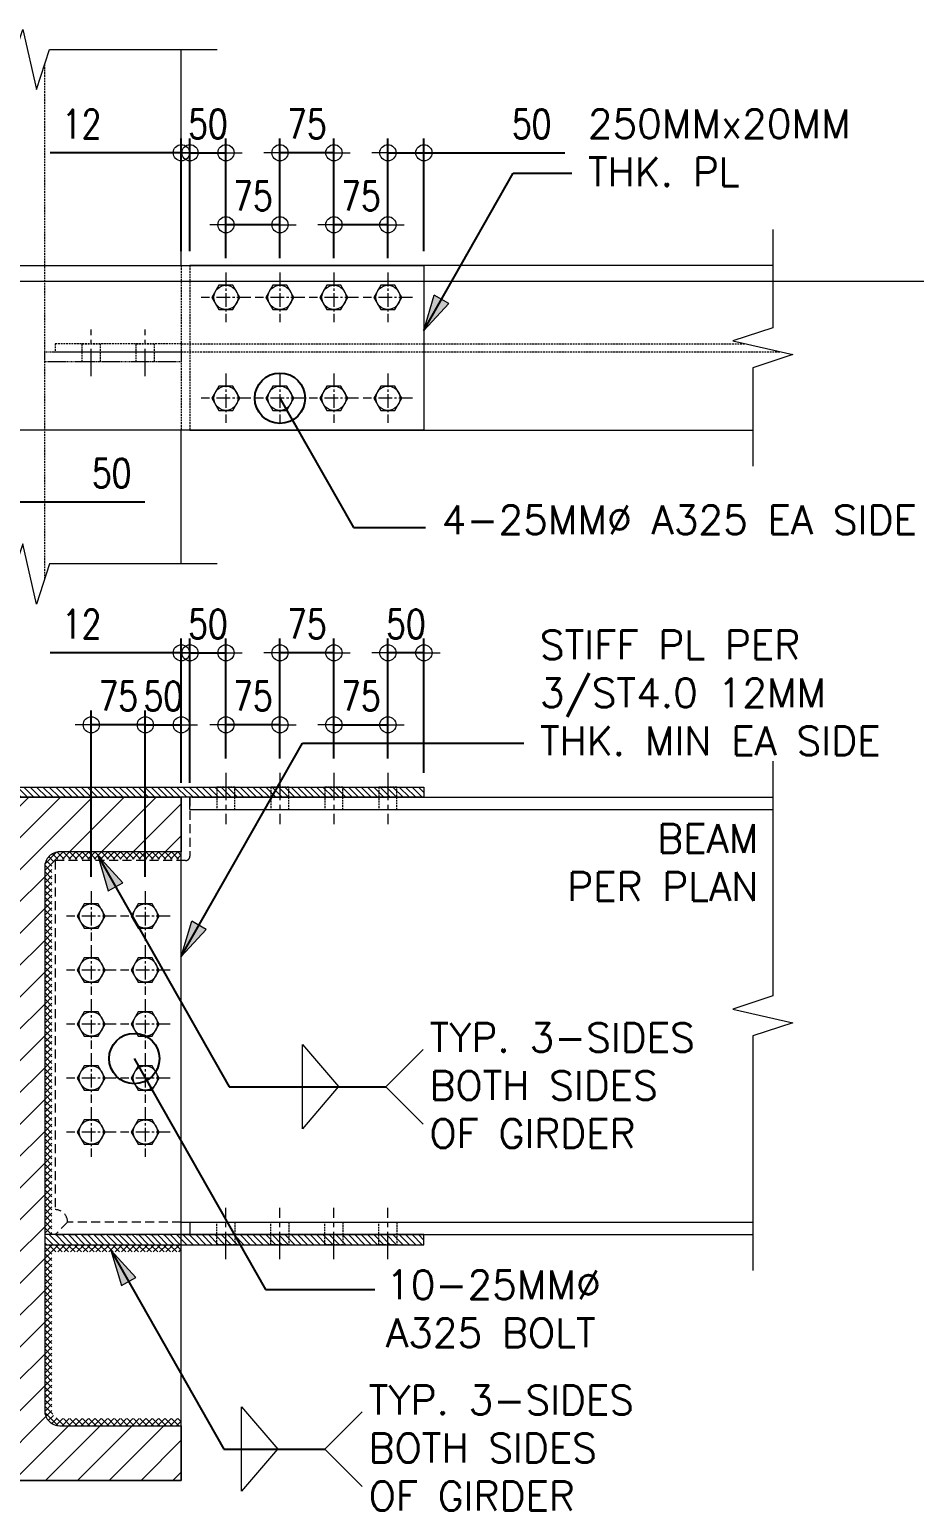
# Model space of a CAD drawing. Header units: millimetres. Extents: x 374056 to 882622, y 26363 to 140094.
# Drawn here: x 421206 to 422435, y 61833 to 63890 of the extents above; entities that cross this region are included whole.
import ezdxf

# ---------------------------------------------------------------- set-up
doc = ezdxf.new("R2010")
doc.units = ezdxf.units.MM
doc.header["$MEASUREMENT"] = 0
doc.linetypes.add('CENTER2', pattern=[28.575, 19.05, -3.175, 3.175, -3.175])
doc.linetypes.add('HIDDEN', pattern=[0.375, 0.25, -0.125])
doc.layers.get('0').update_dxf_attribs({"lineweight": 9})
for name, color, linetype, lineweight in [('A-ANNO_DIM', 1, 'Continuous', 5), ('HATCH @ 1', 8, 'Continuous', 5), ('OUTLINE', 252, 'CENTER2', 9), ('PLANTERS', 63, 'Continuous', 9), ('S-ANNO-DIMS', 252, 'Continuous', 5), ('S-Anno-Text', 52, 'Continuous', 9), ('S-ANNO-WELD', 1, 'Continuous', 9), ('S-BRACE', 2, 'Continuous', 9), ('S-COLS', 2, 'Continuous', 9), ('S-DETL-FAST', 40, 'Continuous', 9)]:
    doc.layers.add(name, color=color, linetype=linetype, lineweight=lineweight)
doc.styles.add('1', font='romans.shx', dxfattribs={"width": 0.8, "height": 100})
doc.styles.add('ROMANS', font='ROMANS.shx', dxfattribs={"width": 0.8, "height": 40})
doc.styles.add('ROMANS12', font='ROMANS.shx', dxfattribs={"height": 1.125})
doc.styles.add('ROMANSX', font='ROMANS.shx', dxfattribs={"height": 0.09375})
doc.dimstyles.new('ESCA20', dxfattribs={"dimtxt": 40, "dimasz": 0.15, "dimexe": 20, "dimexo": 20, "dimgap": 20, "dimtad": 1, "dimdec": 0, "dimrnd": 1, "dimdsep": 46, "dimtxsty": 'ROMANS', "dimblk1": 'ESCADIM_ARW', "dimblk2": 'ESCADIM_ARW', "dimsah": 1, "dimcen": 20, "dimclrd": 256, "dimclre": 256, "dimclrt": 3, "dimadec": 0, "dimazin": 0, "dimtfac": 1, "dimtdec": 0, "dimtofl": 0, "dimtmove": 0, "dimatfit": 3, "dimldrblk": 'ESCADIM_ARW', "dimfxl": 0, "dimtolj": 1, "dimtzin": 0, "dimarcsym": 0})
doc.dimstyles.new('ESCA_ARW$7', dxfattribs={"dimtxt": 200, "dimasz": 1, "dimexe": 100, "dimexo": 100, "dimgap": 100, "dimtad": 1, "dimdec": 0, "dimrnd": 1, "dimdsep": 46, "dimtxsty": '1', "dimblk1": 'dim_arw', "dimblk2": 'dim_arw', "dimsah": 1, "dimcen": 50, "dimclrd": 1, "dimclre": 256, "dimclrt": 52, "dimadec": 0, "dimazin": 0, "dimtfac": 1, "dimtofl": 0, "dimtmove": 0, "dimatfit": 3, "dimldrblk": 'dim_arw', "dimfxl": 0, "dimtolj": 1, "dimtzin": 0, "dimarcsym": 0})

# ---------------------------------------------------------------- blocks, each defined once
blk = doc.blocks.new('HBOLTP')
at = {"color": 0, "linetype": 'ByBlock'}
blk.add_lwpolyline([(-0.25, 0.433), (-0.5, 0), (-0.25, -0.433), (0.25, -0.433), (0.5, 0), (0.25, 0.433)], close=True, dxfattribs=at)
blk.add_circle((0, 0), 0.433, dxfattribs=at)
blk = doc.blocks.new('ESCADIM_ARW')
at = {"color": 7}
blk.add_line((-150, 0), (150, 0), dxfattribs=at)
blk.add_circle((0, 0), 75, dxfattribs=at)
blk = doc.blocks.new('*D104')
at = {"layer": 'A-ANNO_DIM', "lineweight": -2, "ltscale": 0.05, "transparency": 16777216}
for p, q in [((421417.1, 62843.6), (421417.1, 63044.2)), ((421429.1, 62843.6), (421429.1, 63044.2)), ((421416.9, 63024.2), (421235, 63024.2)), ((421429.2, 63024.2), (421429.4, 63024.2))]:
    blk.add_line(p, q, dxfattribs=at)
at = {"layer": 'Defpoints', "color": 0, "ltscale": 0.05, "transparency": 16777216}
for p in [(421417.1, 63024.2), (421417.1, 62823.6), (421429.1, 62823.6)]:
    blk.add_point(p, dxfattribs=at)
at = {"layer": 'A-ANNO_DIM', "lineweight": -2, "ltscale": 0.05, "transparency": 16777216, "xscale": 0.15, "yscale": 0.15, "zscale": 0.15}
blk.add_blockref('ESCADIM_ARW', (421417.1, 63024.2), dxfattribs=at)
at = {"layer": 'A-ANNO_DIM', "lineweight": -2, "ltscale": 0.05, "transparency": 16777216, "xscale": 0.15, "yscale": 0.15, "zscale": 0.15, "rotation": 180}
blk.add_blockref('ESCADIM_ARW', (421429.1, 63024.2), dxfattribs=at)
at = {"layer": 'A-ANNO_DIM', "color": 3, "ltscale": 0.05, "transparency": 16777216, "insert": (421278.6, 63064.2), "char_height": 40, "attachment_point": 5, "style": 'ROMANS'}
blk.add_mtext('\\A1;12', dxfattribs=at)
blk = doc.blocks.new('*D105')
at = {"layer": 'A-ANNO_DIM', "lineweight": -2, "ltscale": 0.05, "transparency": 16777216}
for p, q in [((421429.1, 62843.6), (421429.1, 63044.2)), ((421479.1, 62877.6), (421479.1, 63044.2)), ((421429.2, 63024.2), (421478.9, 63024.2))]:
    blk.add_line(p, q, dxfattribs=at)
at = {"layer": 'Defpoints', "color": 0, "ltscale": 0.05, "transparency": 16777216}
for p in [(421479.1, 63024.2), (421479.1, 62857.6), (421429.1, 62823.6)]:
    blk.add_point(p, dxfattribs=at)
at = {"layer": 'A-ANNO_DIM', "lineweight": -2, "ltscale": 0.05, "transparency": 16777216, "xscale": 0.15, "yscale": 0.15, "zscale": 0.15, "rotation": 180}
blk.add_blockref('ESCADIM_ARW', (421429.1, 63024.2), dxfattribs=at)
at = {"layer": 'A-ANNO_DIM', "lineweight": -2, "ltscale": 0.05, "transparency": 16777216, "xscale": 0.15, "yscale": 0.15, "zscale": 0.15}
blk.add_blockref('ESCADIM_ARW', (421479.1, 63024.2), dxfattribs=at)
at = {"layer": 'A-ANNO_DIM', "color": 3, "ltscale": 0.05, "transparency": 16777216, "insert": (421454.1, 63064.2), "char_height": 40, "attachment_point": 5, "style": 'ROMANS'}
blk.add_mtext('\\A1;50', dxfattribs=at)
blk = doc.blocks.new('*D106')
at = {"layer": 'A-ANNO_DIM', "lineweight": -2, "ltscale": 0.05, "transparency": 16777216}
for p, q in [((421479.1, 62877.6), (421479.1, 62944.2)), ((421554.1, 62877.6), (421554.1, 62944.2)), ((421553.9, 62924.2), (421479.2, 62924.2))]:
    blk.add_line(p, q, dxfattribs=at)
at = {"layer": 'Defpoints', "color": 0, "ltscale": 0.05, "transparency": 16777216}
for p in [(421479.1, 62924.2), (421479.1, 62857.6), (421554.1, 62857.6)]:
    blk.add_point(p, dxfattribs=at)
at = {"layer": 'A-ANNO_DIM', "lineweight": -2, "ltscale": 0.05, "transparency": 16777216, "xscale": 0.15, "yscale": 0.15, "zscale": 0.15, "rotation": 180}
blk.add_blockref('ESCADIM_ARW', (421479.1, 62924.2), dxfattribs=at)
at = {"layer": 'A-ANNO_DIM', "lineweight": -2, "ltscale": 0.05, "transparency": 16777216, "xscale": 0.15, "yscale": 0.15, "zscale": 0.15}
blk.add_blockref('ESCADIM_ARW', (421554.1, 62924.2), dxfattribs=at)
at = {"layer": 'A-ANNO_DIM', "color": 3, "ltscale": 0.05, "transparency": 16777216, "insert": (421516.6, 62964.2), "char_height": 40, "attachment_point": 5, "style": 'ROMANS'}
blk.add_mtext('\\A1;75', dxfattribs=at)
blk = doc.blocks.new('*D107')
at = {"layer": 'A-ANNO_DIM', "lineweight": -2, "ltscale": 0.05, "transparency": 16777216}
for p, q in [((421704.1, 62877.6), (421704.1, 63044.2)), ((421754.1, 62857.6), (421754.1, 63044.2)), ((421753.9, 63024.2), (421704.2, 63024.2))]:
    blk.add_line(p, q, dxfattribs=at)
at = {"layer": 'Defpoints', "color": 0, "ltscale": 0.05, "transparency": 16777216}
for p in [(421704.1, 63024.2), (421704.1, 62857.6), (421754.1, 62837.6)]:
    blk.add_point(p, dxfattribs=at)
at = {"layer": 'A-ANNO_DIM', "lineweight": -2, "ltscale": 0.05, "transparency": 16777216, "xscale": 0.15, "yscale": 0.15, "zscale": 0.15, "rotation": 180}
blk.add_blockref('ESCADIM_ARW', (421704.1, 63024.2), dxfattribs=at)
at = {"layer": 'A-ANNO_DIM', "lineweight": -2, "ltscale": 0.05, "transparency": 16777216, "xscale": 0.15, "yscale": 0.15, "zscale": 0.15}
blk.add_blockref('ESCADIM_ARW', (421754.1, 63024.2), dxfattribs=at)
at = {"layer": 'A-ANNO_DIM', "color": 3, "ltscale": 0.05, "transparency": 16777216, "insert": (421729.1, 63064.2), "char_height": 40, "attachment_point": 5, "style": 'ROMANS'}
blk.add_mtext('\\A1;50', dxfattribs=at)
blk = doc.blocks.new('*D111')
at = {"layer": 'A-ANNO_DIM', "lineweight": -2, "ltscale": 0.05, "transparency": 16777216}
for p, q in [((421292.1, 62713), (421292.1, 62944.2)), ((421367.1, 62713), (421367.1, 62944.2)), ((421366.9, 62924.2), (421292.2, 62924.2))]:
    blk.add_line(p, q, dxfattribs=at)
at = {"layer": 'Defpoints', "color": 0, "ltscale": 0.05, "transparency": 16777216}
for p in [(421292.1, 62924.2), (421292.1, 62693), (421367.1, 62693)]:
    blk.add_point(p, dxfattribs=at)
at = {"layer": 'A-ANNO_DIM', "lineweight": -2, "ltscale": 0.05, "transparency": 16777216, "xscale": 0.15, "yscale": 0.15, "zscale": 0.15, "rotation": 180}
blk.add_blockref('ESCADIM_ARW', (421292.1, 62924.2), dxfattribs=at)
at = {"layer": 'A-ANNO_DIM', "lineweight": -2, "ltscale": 0.05, "transparency": 16777216, "xscale": 0.15, "yscale": 0.15, "zscale": 0.15}
blk.add_blockref('ESCADIM_ARW', (421367.1, 62924.2), dxfattribs=at)
at = {"layer": 'A-ANNO_DIM', "color": 3, "ltscale": 0.05, "transparency": 16777216, "insert": (421329.6, 62964.2), "char_height": 40, "attachment_point": 5, "style": 'ROMANS'}
blk.add_mtext('\\A1;75', dxfattribs=at)
blk = doc.blocks.new('*D114')
at = {"layer": 'A-ANNO_DIM', "lineweight": -2, "ltscale": 0.05, "transparency": 16777216}
for p, q in [((421367.1, 62713), (421367.1, 62944.2)), ((421417.1, 62843.6), (421417.1, 62944.2)), ((421367.2, 62924.2), (421416.9, 62924.2))]:
    blk.add_line(p, q, dxfattribs=at)
at = {"layer": 'Defpoints', "color": 0, "ltscale": 0.05, "transparency": 16777216}
for p in [(421417.1, 62924.2), (421417.1, 62823.6), (421367.1, 62693)]:
    blk.add_point(p, dxfattribs=at)
at = {"layer": 'A-ANNO_DIM', "lineweight": -2, "ltscale": 0.05, "transparency": 16777216, "xscale": 0.15, "yscale": 0.15, "zscale": 0.15, "rotation": 180}
blk.add_blockref('ESCADIM_ARW', (421367.1, 62924.2), dxfattribs=at)
at = {"layer": 'A-ANNO_DIM', "lineweight": -2, "ltscale": 0.05, "transparency": 16777216, "xscale": 0.15, "yscale": 0.15, "zscale": 0.15}
blk.add_blockref('ESCADIM_ARW', (421417.1, 62924.2), dxfattribs=at)
at = {"layer": 'A-ANNO_DIM', "color": 3, "ltscale": 0.05, "transparency": 16777216, "insert": (421392.1, 62964.2), "char_height": 40, "attachment_point": 5, "style": 'ROMANS'}
blk.add_mtext('\\A1;50', dxfattribs=at)
blk = doc.blocks.new('*D116')
at = {"layer": 'A-ANNO_DIM', "lineweight": -2, "ltscale": 0.05, "transparency": 16777216}
for p, q in [((421417.1, 63582.1), (421417.1, 63738.8)), ((421429.1, 63582.1), (421429.1, 63738.8)), ((421416.9, 63718.8), (421235, 63718.8)), ((421429.2, 63718.8), (421429.4, 63718.8))]:
    blk.add_line(p, q, dxfattribs=at)
at = {"layer": 'Defpoints', "color": 0, "ltscale": 0.05, "transparency": 16777216}
for p in [(421417.1, 63718.8), (421417.1, 63562.1), (421429.1, 63562.1)]:
    blk.add_point(p, dxfattribs=at)
at = {"layer": 'A-ANNO_DIM', "lineweight": -2, "ltscale": 0.05, "transparency": 16777216, "xscale": 0.15, "yscale": 0.15, "zscale": 0.15}
blk.add_blockref('ESCADIM_ARW', (421417.1, 63718.8), dxfattribs=at)
at = {"layer": 'A-ANNO_DIM', "lineweight": -2, "ltscale": 0.05, "transparency": 16777216, "xscale": 0.15, "yscale": 0.15, "zscale": 0.15, "rotation": 180}
blk.add_blockref('ESCADIM_ARW', (421429.1, 63718.8), dxfattribs=at)
at = {"layer": 'A-ANNO_DIM', "color": 3, "ltscale": 0.05, "transparency": 16777216, "insert": (421278.6, 63758.8), "char_height": 40, "attachment_point": 5, "style": 'ROMANS'}
blk.add_mtext('\\A1;12', dxfattribs=at)
blk = doc.blocks.new('*D117')
at = {"layer": 'A-ANNO_DIM', "lineweight": -2, "ltscale": 0.05, "transparency": 16777216}
for p, q in [((421429.1, 63582.1), (421429.1, 63738.8)), ((421479.1, 63572.3), (421479.1, 63738.8)), ((421429.2, 63718.8), (421478.9, 63718.8))]:
    blk.add_line(p, q, dxfattribs=at)
at = {"layer": 'Defpoints', "color": 0, "ltscale": 0.05, "transparency": 16777216}
for p in [(421479.1, 63718.8), (421429.1, 63562.1), (421479.1, 63552.3)]:
    blk.add_point(p, dxfattribs=at)
at = {"layer": 'A-ANNO_DIM', "lineweight": -2, "ltscale": 0.05, "transparency": 16777216, "xscale": 0.15, "yscale": 0.15, "zscale": 0.15, "rotation": 180}
blk.add_blockref('ESCADIM_ARW', (421429.1, 63718.8), dxfattribs=at)
at = {"layer": 'A-ANNO_DIM', "lineweight": -2, "ltscale": 0.05, "transparency": 16777216, "xscale": 0.15, "yscale": 0.15, "zscale": 0.15}
blk.add_blockref('ESCADIM_ARW', (421479.1, 63718.8), dxfattribs=at)
at = {"layer": 'A-ANNO_DIM', "color": 3, "ltscale": 0.05, "transparency": 16777216, "insert": (421454.1, 63758.8), "char_height": 40, "attachment_point": 5, "style": 'ROMANS'}
blk.add_mtext('\\A1;50', dxfattribs=at)
blk = doc.blocks.new('*D118')
at = {"layer": 'A-ANNO_DIM', "lineweight": -2, "ltscale": 0.05, "transparency": 16777216}
for p, q in [((421479.1, 63572.3), (421479.1, 63638.8)), ((421554.1, 63572.3), (421554.1, 63638.8)), ((421553.9, 63618.8), (421479.2, 63618.8))]:
    blk.add_line(p, q, dxfattribs=at)
at = {"layer": 'Defpoints', "color": 0, "ltscale": 0.05, "transparency": 16777216}
for p in [(421479.1, 63618.8), (421479.1, 63552.3), (421554.1, 63552.3)]:
    blk.add_point(p, dxfattribs=at)
at = {"layer": 'A-ANNO_DIM', "lineweight": -2, "ltscale": 0.05, "transparency": 16777216, "xscale": 0.15, "yscale": 0.15, "zscale": 0.15, "rotation": 180}
blk.add_blockref('ESCADIM_ARW', (421479.1, 63618.8), dxfattribs=at)
at = {"layer": 'A-ANNO_DIM', "lineweight": -2, "ltscale": 0.05, "transparency": 16777216, "xscale": 0.15, "yscale": 0.15, "zscale": 0.15}
blk.add_blockref('ESCADIM_ARW', (421554.1, 63618.8), dxfattribs=at)
at = {"layer": 'A-ANNO_DIM', "color": 3, "ltscale": 0.05, "transparency": 16777216, "insert": (421516.6, 63658.8), "char_height": 40, "attachment_point": 5, "style": 'ROMANS'}
blk.add_mtext('\\A1;75', dxfattribs=at)
blk = doc.blocks.new('*D119')
at = {"layer": 'A-ANNO_DIM', "lineweight": -2, "ltscale": 0.05, "transparency": 16777216}
for p, q in [((421704.1, 63572.3), (421704.1, 63738.8)), ((421754.1, 63582.1), (421754.1, 63738.8)), ((421704.2, 63718.8), (421753.9, 63718.8)), ((421754.1, 63718.8), (421949.7, 63718.8))]:
    blk.add_line(p, q, dxfattribs=at)
at = {"layer": 'Defpoints', "color": 0, "ltscale": 0.05, "transparency": 16777216}
for p in [(421704.1, 63718.8), (421754.1, 63562.1), (421704.1, 63552.3)]:
    blk.add_point(p, dxfattribs=at)
at = {"layer": 'A-ANNO_DIM', "lineweight": -2, "ltscale": 0.05, "transparency": 16777216, "xscale": 0.15, "yscale": 0.15, "zscale": 0.15, "rotation": 180}
blk.add_blockref('ESCADIM_ARW', (421704.1, 63718.8), dxfattribs=at)
at = {"layer": 'A-ANNO_DIM', "lineweight": -2, "ltscale": 0.05, "transparency": 16777216, "xscale": 0.15, "yscale": 0.15, "zscale": 0.15}
blk.add_blockref('ESCADIM_ARW', (421754.1, 63718.8), dxfattribs=at)
at = {"layer": 'A-ANNO_DIM', "color": 3, "ltscale": 0.05, "transparency": 16777216, "insert": (421903.8, 63758.8), "char_height": 40, "attachment_point": 5, "style": 'ROMANS'}
blk.add_mtext('\\A1;50', dxfattribs=at)
blk = doc.blocks.new('*D127')
at = {"layer": 'A-ANNO_DIM', "lineweight": -2, "ltscale": 0.05, "transparency": 16777216}
for p, q in [((421170.7, 63422.3), (421170.7, 63213.8)), ((421120.7, 63388.3), (421120.7, 63213.8)), ((421120.8, 63233.8), (421170.5, 63233.8)), ((421170.7, 63233.8), (421366.3, 63233.8))]:
    blk.add_line(p, q, dxfattribs=at)
at = {"layer": 'Defpoints', "color": 0, "ltscale": 0.05, "transparency": 16777216}
for p in [(421170.7, 63442.3, 0), (421120.7, 63408.3, 0), (421170.7, 63233.8)]:
    blk.add_point(p, dxfattribs=at)
at = {"layer": 'A-ANNO_DIM', "lineweight": -2, "ltscale": 0.05, "transparency": 16777216, "xscale": 0.15, "yscale": 0.15, "zscale": 0.15, "rotation": 180}
blk.add_blockref('ESCADIM_ARW', (421120.7, 63233.8), dxfattribs=at)
at = {"layer": 'A-ANNO_DIM', "lineweight": -2, "ltscale": 0.05, "transparency": 16777216, "xscale": 0.15, "yscale": 0.15, "zscale": 0.15}
blk.add_blockref('ESCADIM_ARW', (421170.7, 63233.8), dxfattribs=at)
at = {"layer": 'A-ANNO_DIM', "color": 3, "ltscale": 0.05, "transparency": 16777216, "insert": (421320.4, 63273.8), "char_height": 40, "attachment_point": 5, "style": 'ROMANS'}
blk.add_mtext('\\A1;50', dxfattribs=at)
blk = doc.blocks.new('dim_arw')
h = blk.add_hatch(color=256)
h.paths.add_polyline_path([(-125.603, 29.454), (0, 0), (-125.603, -29.454, -0.115681), (-132.51, 0, -0.115681)])
h.paths.add_polyline_path([(-249.023, 58.396), (-125.603, 29.454, 0.115681), (-132.51, 0, 0.115681), (-125.603, -29.454), (-249.023, -58.396)])
for p, q in [((0, 0), (-249.023, 58.396)), ((-249.023, 58.396), (-249.023, -58.396)), ((0, 0), (-249.023, -58.396))]:
    blk.add_line(p, q)
blk = doc.blocks.new('*D128')
at = {"layer": 'A-ANNO_DIM', "lineweight": -2, "ltscale": 0.05, "transparency": 16777216}
for p, q in [((421554.1, 62877.6), (421554.1, 63044.2)), ((421629.1, 62877.6), (421629.1, 63044.2)), ((421628.9, 63024.2), (421554.2, 63024.2))]:
    blk.add_line(p, q, dxfattribs=at)
at = {"layer": 'Defpoints', "color": 0, "ltscale": 0.05, "transparency": 16777216}
for p in [(421554.1, 63024.2), (421554.1, 62857.6), (421629.1, 62857.6)]:
    blk.add_point(p, dxfattribs=at)
at = {"layer": 'A-ANNO_DIM', "lineweight": -2, "ltscale": 0.05, "transparency": 16777216, "xscale": 0.15, "yscale": 0.15, "zscale": 0.15, "rotation": 180}
blk.add_blockref('ESCADIM_ARW', (421554.1, 63024.2), dxfattribs=at)
at = {"layer": 'A-ANNO_DIM', "lineweight": -2, "ltscale": 0.05, "transparency": 16777216, "xscale": 0.15, "yscale": 0.15, "zscale": 0.15}
blk.add_blockref('ESCADIM_ARW', (421629.1, 63024.2), dxfattribs=at)
at = {"layer": 'A-ANNO_DIM', "color": 3, "ltscale": 0.05, "transparency": 16777216, "insert": (421591.6, 63064.2), "char_height": 40, "attachment_point": 5, "style": 'ROMANS'}
blk.add_mtext('\\A1;75', dxfattribs=at)
blk = doc.blocks.new('*D129')
at = {"layer": 'A-ANNO_DIM', "lineweight": -2, "ltscale": 0.05, "transparency": 16777216}
for p, q in [((421629.1, 62877.6), (421629.1, 62944.2)), ((421704.1, 62877.6), (421704.1, 62944.2)), ((421629.2, 62924.2), (421703.9, 62924.2))]:
    blk.add_line(p, q, dxfattribs=at)
at = {"layer": 'Defpoints', "color": 0, "ltscale": 0.05, "transparency": 16777216}
for p in [(421704.1, 62924.2), (421629.1, 62857.6), (421704.1, 62857.6)]:
    blk.add_point(p, dxfattribs=at)
at = {"layer": 'A-ANNO_DIM', "lineweight": -2, "ltscale": 0.05, "transparency": 16777216, "xscale": 0.15, "yscale": 0.15, "zscale": 0.15, "rotation": 180}
blk.add_blockref('ESCADIM_ARW', (421629.1, 62924.2), dxfattribs=at)
at = {"layer": 'A-ANNO_DIM', "lineweight": -2, "ltscale": 0.05, "transparency": 16777216, "xscale": 0.15, "yscale": 0.15, "zscale": 0.15}
blk.add_blockref('ESCADIM_ARW', (421704.1, 62924.2), dxfattribs=at)
at = {"layer": 'A-ANNO_DIM', "color": 3, "ltscale": 0.05, "transparency": 16777216, "insert": (421666.6, 62964.2), "char_height": 40, "attachment_point": 5, "style": 'ROMANS'}
blk.add_mtext('\\A1;75', dxfattribs=at)
blk = doc.blocks.new('*D133')
at = {"layer": 'A-ANNO_DIM', "lineweight": -2, "ltscale": 0.05, "transparency": 16777216}
for p, q in [((421554.1, 63572.3), (421554.1, 63738.8)), ((421629.1, 63572.3), (421629.1, 63738.8)), ((421628.9, 63718.8), (421554.2, 63718.8))]:
    blk.add_line(p, q, dxfattribs=at)
at = {"layer": 'Defpoints', "color": 0, "ltscale": 0.05, "transparency": 16777216}
for p in [(421554.1, 63718.8), (421554.1, 63552.3), (421629.1, 63552.3)]:
    blk.add_point(p, dxfattribs=at)
at = {"layer": 'A-ANNO_DIM', "lineweight": -2, "ltscale": 0.05, "transparency": 16777216, "xscale": 0.15, "yscale": 0.15, "zscale": 0.15, "rotation": 180}
blk.add_blockref('ESCADIM_ARW', (421554.1, 63718.8), dxfattribs=at)
at = {"layer": 'A-ANNO_DIM', "lineweight": -2, "ltscale": 0.05, "transparency": 16777216, "xscale": 0.15, "yscale": 0.15, "zscale": 0.15}
blk.add_blockref('ESCADIM_ARW', (421629.1, 63718.8), dxfattribs=at)
at = {"layer": 'A-ANNO_DIM', "color": 3, "ltscale": 0.05, "transparency": 16777216, "insert": (421591.6, 63758.8), "char_height": 40, "attachment_point": 5, "style": 'ROMANS'}
blk.add_mtext('\\A1;75', dxfattribs=at)
blk = doc.blocks.new('*D134')
at = {"layer": 'A-ANNO_DIM', "lineweight": -2, "ltscale": 0.05, "transparency": 16777216}
for p, q in [((421629.1, 63572.3), (421629.1, 63638.8)), ((421704.1, 63572.3), (421704.1, 63638.8)), ((421703.9, 63618.8), (421629.2, 63618.8))]:
    blk.add_line(p, q, dxfattribs=at)
at = {"layer": 'Defpoints', "color": 0, "ltscale": 0.05, "transparency": 16777216}
for p in [(421629.1, 63618.8), (421629.1, 63552.3), (421704.1, 63552.3)]:
    blk.add_point(p, dxfattribs=at)
at = {"layer": 'A-ANNO_DIM', "lineweight": -2, "ltscale": 0.05, "transparency": 16777216, "xscale": 0.15, "yscale": 0.15, "zscale": 0.15, "rotation": 180}
blk.add_blockref('ESCADIM_ARW', (421629.1, 63618.8), dxfattribs=at)
at = {"layer": 'A-ANNO_DIM', "lineweight": -2, "ltscale": 0.05, "transparency": 16777216, "xscale": 0.15, "yscale": 0.15, "zscale": 0.15}
blk.add_blockref('ESCADIM_ARW', (421704.1, 63618.8), dxfattribs=at)
at = {"layer": 'A-ANNO_DIM', "color": 3, "ltscale": 0.05, "transparency": 16777216, "insert": (421666.6, 63658.8), "char_height": 40, "attachment_point": 5, "style": 'ROMANS'}
blk.add_mtext('\\A1;75', dxfattribs=at)

msp = doc.modelspace()

# ---------------------------------------------------------------- hatches: boundary and pattern name
at = {"layer": 'HATCH @ 1'}
h = msp.add_hatch(dxfattribs=at)
h.set_pattern_fill('ANSI31', color=254, scale=50, angle=90, style=0)
h.set_pattern_definition([(135, (278130.212, -69644.839), (-4.41941738, -4.41941738), [])])
h.paths.add_polyline_path([(420658.68289, 62837.64885), (421754.06889, 62837.64885), (421754.06889, 62823.64885), (420658.68289, 62823.64885)])
h = msp.add_hatch(dxfattribs=at)
h.set_pattern_fill('ANSI31', color=256, scale=250, style=0)
h.set_pattern_definition([(45, (278130.212, -69644.84), (-22.097087, 22.097087), [])])
edge = h.paths.add_edge_path()
edge.add_line((421206.37589, 61874.70485), (420995.68289, 61874.70485))
edge.add_line((420995.68289, 61874.70485), (420995.68289, 61950.65085))
edge.add_line((420995.68289, 61950.65085), (421164.52939, 61950.65085))
edge.add_arc((421164.52939, 61971.54235), 20.8915, 270, 360)
edge.add_line((421185.42089, 61971.54235), (421185.42089, 62726.81135))
edge.add_arc((421164.52939, 62726.81135), 20.8915, 360, 450)
edge.add_line((421164.52939, 62747.70285), (420995.68289, 62747.70285))
edge.add_line((420995.68289, 62747.70285), (420995.68289, 62823.64885))
edge.add_line((420995.68289, 62823.64885), (421417.06889, 62823.64885))
edge.add_line((421417.06889, 62823.64885), (421417.06889, 62747.70285))
edge.add_line((421417.06889, 62747.70285), (421248.22239, 62747.70285))
edge.add_arc((421248.22239, 62726.81135), 20.8915, 90, 180)
edge.add_line((421227.33089, 62726.81135), (421227.33089, 61971.54235))
edge.add_arc((421248.22239, 61971.54235), 20.8915, 180, 270)
edge.add_line((421248.22239, 61950.65085), (421417.06889, 61950.65085))
edge.add_line((421417.06889, 61950.65085), (421417.06889, 61874.70485))
edge.add_line((421417.06889, 61874.70485), (421206.37589, 61874.70485))
h = msp.add_hatch(dxfattribs=at)
h.set_pattern_fill('ANSI37', color=1, scale=50, angle=90, style=0)
h.set_pattern_definition([(135, (278130.212, -69644.839), (-4.41941738, -4.41941738), []), (225, (278130.212, -69644.839), (4.41941738, -4.41941738), [])])
h.paths.add_polyline_path([(421175.42089, 62202.08085), (420995.68289, 62202.08085), (420995.68289, 62192.08085), (421175.42089, 62192.08085)])
h.paths.add_polyline_path([(421185.42089, 62202.08085), (421175.42089, 62202.08085), (421175.42089, 62192.08085), (421185.42089, 62192.08085)])
h.paths.add_polyline_path([(421237.33089, 62202.08085), (421227.33089, 62202.08085), (421227.33089, 62192.08085), (421237.33089, 62192.08085)])
h.paths.add_polyline_path([(421417.06889, 62202.08085), (421237.33089, 62202.08085), (421237.33089, 62192.08085), (421417.06889, 62192.08085)])
h.paths.add_polyline_path([(421417.06889, 61960.65085), (421248.22239, 61960.65085, -0.4142135624), (421237.33089, 61971.54235), (421237.33089, 62192.08085), (421227.33089, 62192.08085), (421227.33089, 61971.54235, 0.4142135624), (421248.22239, 61950.65085), (421417.06889, 61950.65085)])
h.paths.add_polyline_path([(421185.42089, 61971.54235), (421185.42089, 62192.08085), (421175.42089, 62192.08085), (421175.42089, 61971.54235, -0.4142135624), (421164.52939, 61960.65085), (420995.68289, 61960.65085), (420995.68289, 61950.65085), (421164.52939, 61950.65085, 0.4142135624)])
h.paths.add_polyline_path([(421248.22239, 62737.70285), (421417.06889, 62737.70285), (421417.06889, 62747.70285), (421248.22239, 62747.70285, 0.4142135624), (421227.33089, 62726.81135), (421227.33089, 62216.08085), (421237.33089, 62216.08085), (421237.33089, 62726.81135, -0.4142135624)])
h.paths.add_polyline_path([(421164.52939, 62747.70285), (420995.68289, 62747.70285), (420995.68289, 62737.70285), (421164.52939, 62737.70285, -0.4142135624), (421175.42089, 62726.81135), (421175.42089, 62216.08085), (421185.42089, 62216.08085), (421185.42089, 62726.81135, 0.4142135624)])
h = msp.add_hatch(dxfattribs=at)
h.set_pattern_fill('ANSI31', color=254, scale=50, angle=90, style=0)
h.set_pattern_definition([(135, (278130.212, -70266.407), (-4.41941738, -4.41941738), [])])
h.paths.add_polyline_path([(421185.42089, 62202.08085), (421185.42089, 62216.08085), (420658.68289, 62216.08085), (420658.68289, 62202.08085)])
h.paths.add_polyline_path([(421227.33089, 62216.08085), (421227.33089, 62202.08085), (421754.06889, 62202.08085), (421754.06889, 62216.08085)])

# ---------------------------------------------------------------- linework, layer by layer
at = {"color": 1, "ltscale": 0.05}
msp.add_xline((717385.08885, 63540.23398, 0), (1, 0), dxfattribs=at)
at = {"color": 1}
for points, elevation in [([(420945.68289, 63834.27945), (421178.58177, 63834.27945), (421196.89382, 63889.86768), (421215.85796, 63806.48533), (421234.17001, 63862.07356), (421467.06889, 63862.07356)], -0.00003), ([(422238.84675, 63612.07356), (422238.84675, 63475.69468), (422183.25851, 63457.38263), (422266.64086, 63438.41849), (422211.05263, 63420.10645), (422211.05263, 63283.72756)], -0.00003), ([(421467.06889, 63147.62462), (421234.17001, 63147.62462), (421215.85796, 63092.03639), (421196.89382, 63175.41874), (421178.58177, 63119.8305), (420945.68289, 63119.8305)], -0.00003), ([(422238.84675, 62873.64885), (422238.84675, 62547.65897), (422183.25851, 62529.34692), (422266.64086, 62510.38278), (422211.05263, 62492.07074), (422211.05263, 62166.08085)], -0.00006)]:
    msp.add_lwpolyline(points, dxfattribs=dict(at, elevation=elevation))
at = {"color": 5}
for points, elevation in [([(420658.68289, 63562.07356), (421754.06889, 63562.07356), (421754.06889, 63333.72756), (420658.68289, 63333.72756)], -0.00003), ([(420658.68289, 62837.64885), (421754.06889, 62837.64885), (421754.06889, 62823.64885), (420658.68289, 62823.64885)], -0.00006), ([(421227.33089, 62202.08085), (421754.06889, 62202.08085), (421754.06889, 62216.08085), (421227.33089, 62216.08085)], -0.00006)]:
    msp.add_lwpolyline(points, close=True, dxfattribs=dict(at, elevation=elevation))
at = {"color": 5, "linetype": 'HIDDEN', "ltscale": 5, "elevation": -0.00003}
msp.add_lwpolyline([(421227.33089, 63442.31256), (421417.06889, 63442.31256), (421417.06889, 63428.31256), (421227.33089, 63428.31256)], close=True, dxfattribs=at)
at = {"layer": 'OUTLINE', "linetype": 'HIDDEN', "ltscale": 10}
for p, q in [((421227.33089, 63126.86373, -0.00003), (421227.33089, 63841.31267, -0.00003)), ((421417.06889, 63453.48856, -0.00003), (422200.38013, 63453.48856, -0.00003)), ((421417.06889, 63442.31256, -0.00003), (422249.51925, 63442.31256, -0.00003))]:
    msp.add_line(p, q, dxfattribs=at)
at = {"layer": 'OUTLINE', "color": 2, "linetype": 'HIDDEN', "ltscale": 10}
for p, q in [((421417.06889, 63562.07356, -0.00003), (421417.06889, 63333.72756, -0.00003)), ((421429.06889, 63562.07356, -0.00003), (421429.06889, 63333.72756, -0.00003))]:
    msp.add_line(p, q, dxfattribs=at)
at = {"layer": 'OUTLINE', "linetype": 'HIDDEN', "ltscale": 50}
msp.add_line((421417.06889, 62233.35285, -0.00006), (421259.12615, 62233.35285, -0.00006), dxfattribs=at)
at = {"layer": 'OUTLINE', "linetype": 'HIDDEN', "ltscale": 10, "elevation": -0.00003}
msp.add_lwpolyline([(421417.06889, 63453.48856), (421242.06889, 63453.48856), (421242.06889, 63442.31256), (421417.06889, 63442.31256)], dxfattribs=at)
at = {"layer": 'OUTLINE', "linetype": 'HIDDEN', "ltscale": 10}
for points, elevation in [([(421279.56889, 63453.48856), (421304.56889, 63453.48856), (421304.56889, 63428.31256), (421279.56889, 63428.31256)], -0.00003), ([(421354.56889, 63453.48856), (421379.56889, 63453.48856), (421379.56889, 63428.31256), (421354.56889, 63428.31256)], -0.00003), ([(421466.56889, 62806.37685), (421491.56889, 62806.37685), (421491.56889, 62837.64885), (421466.56889, 62837.64885)], -0.00006), ([(421541.56889, 62806.37685), (421566.56889, 62806.37685), (421566.56889, 62837.64885), (421541.56889, 62837.64885)], -0.00006), ([(421616.56889, 62806.37685), (421641.56889, 62806.37685), (421641.56889, 62837.64885), (421616.56889, 62837.64885)], -0.00006), ([(421691.56889, 62806.37685), (421716.56889, 62806.37685), (421716.56889, 62837.64885), (421691.56889, 62837.64885)], -0.00006), ([(421466.56889, 62233.35285), (421491.56889, 62233.35285), (421491.56889, 62202.08085), (421466.56889, 62202.08085)], -0.00006), ([(421541.56889, 62233.35285), (421566.56889, 62233.35285), (421566.56889, 62202.08085), (421541.56889, 62202.08085)], -0.00006), ([(421616.56889, 62233.35285), (421641.56889, 62233.35285), (421641.56889, 62202.08085), (421616.56889, 62202.08085)], -0.00006), ([(421691.56889, 62233.35285), (421716.56889, 62233.35285), (421716.56889, 62202.08085), (421691.56889, 62202.08085)], -0.00006)]:
    msp.add_lwpolyline(points, close=True, dxfattribs=dict(at, elevation=elevation))
at = {"layer": 'OUTLINE', "linetype": 'HIDDEN', "ltscale": 50, "elevation": -0.00006}
msp.add_lwpolyline([(421429.06889, 62823.64885), (421429.06889, 62741.70285, -0.4142135624), (421423.06889, 62735.70285), (421242.06889, 62735.70285), (421242.06889, 62250.87655, -0.4063347738), (421259.12615, 62233.35285), (421241.85415, 62216.08085), (421417.06889, 62216.08085)], format="xyb", dxfattribs=at)
at = {"layer": 'PLANTERS', "color": 1, "ltscale": 800, "elevation": -0.00006}
for points in [[(421585.37948, 62480.20479), (421635.43005, 62421.71277), (421634.97963, 62421.45913), (421585.37948, 62363.22076)], [(421500.8986, 61976.82543), (421550.94917, 61918.33341), (421550.49874, 61918.07977), (421500.8986, 61859.8414)]]:
    msp.add_lwpolyline(points, close=True, dxfattribs=at)
at = {"layer": 'S-ANNO-DIMS', "linetype": 'CENTER2'}
for p, q in [((421479.06889, 63552.27802, -0.00003), (421479.06889, 63483.52311, -0.00003)), ((421554.06889, 63552.27802, -0.00003), (421554.06889, 63483.52311, -0.00003)), ((421629.06889, 63552.27802, -0.00003), (421629.06889, 63483.52311, -0.00003)), ((421704.06889, 63552.27802, -0.00003), (421704.06889, 63483.52311, -0.00003)), ((421513.44635, 63517.90056, -0.00003), (421444.69143, 63517.90056, -0.00003)), ((421588.44635, 63517.90056, -0.00003), (421519.69143, 63517.90056, -0.00003)), ((421663.44635, 63517.90056, -0.00003), (421594.69143, 63517.90056, -0.00003)), ((421738.44635, 63517.90056, -0.00003), (421669.69143, 63517.90056, -0.00003)), ((421479.06889, 63412.27802, -0.00003), (421479.06889, 63343.52311, -0.00003)), ((421554.06889, 63412.27802, -0.00003), (421554.06889, 63343.52311, -0.00003)), ((421629.06889, 63412.27802, -0.00003), (421629.06889, 63343.52311, -0.00003)), ((421704.06889, 63412.27802, -0.00003), (421704.06889, 63343.52311, -0.00003)), ((421513.44635, 63377.90056, -0.00003), (421444.69143, 63377.90056, -0.00003)), ((421588.44635, 63377.90056, -0.00003), (421519.69143, 63377.90056, -0.00003)), ((421663.44635, 63377.90056, -0.00003), (421594.69143, 63377.90056, -0.00003)), ((421738.44635, 63377.90056, -0.00003), (421669.69143, 63377.90056, -0.00003)), ((421292.06889, 62693.02631, -0.00006), (421292.06889, 62624.2714, -0.00006)), ((421367.06889, 62693.02631, -0.00006), (421367.06889, 62624.2714, -0.00006)), ((421326.44635, 62658.64885, -0.00006), (421257.69143, 62658.64885, -0.00006)), ((421401.44635, 62658.64885, -0.00006), (421332.69143, 62658.64885, -0.00006)), ((421292.06889, 62618.02631, -0.00006), (421292.06889, 62549.2714, -0.00006)), ((421367.06889, 62618.02631, -0.00006), (421367.06889, 62549.2714, -0.00006)), ((421326.44635, 62583.64885, -0.00006), (421257.69143, 62583.64885, -0.00006)), ((421401.44635, 62583.64885, -0.00006), (421332.69143, 62583.64885, -0.00006)), ((421292.06889, 62543.02631, -0.00006), (421292.06889, 62474.2714, -0.00006)), ((421367.06889, 62543.02631, -0.00006), (421367.06889, 62474.2714, -0.00006)), ((421326.44635, 62508.64885, -0.00006), (421257.69143, 62508.64885, -0.00006)), ((421401.44635, 62508.64885, -0.00006), (421332.69143, 62508.64885, -0.00006)), ((421292.06889, 62468.02631, -0.00006), (421292.06889, 62399.2714, -0.00006)), ((421367.06889, 62468.02631, -0.00006), (421367.06889, 62399.2714, -0.00006)), ((421326.44635, 62433.64885, -0.00006), (421257.69143, 62433.64885, -0.00006)), ((421401.44635, 62433.64885, -0.00006), (421332.69143, 62433.64885, -0.00006)), ((421292.06889, 62393.02631, -0.00006), (421292.06889, 62324.2714, -0.00006)), ((421367.06889, 62393.02631, -0.00006), (421367.06889, 62324.2714, -0.00006)), ((421326.44635, 62358.64885, -0.00006), (421257.69143, 62358.64885, -0.00006)), ((421401.44635, 62358.64885, -0.00006), (421332.69143, 62358.64885, -0.00006))]:
    msp.add_line(p, q, dxfattribs=at)
at = {"layer": 'S-ANNO-DIMS', "linetype": 'CENTER2', "ltscale": 2}
for p, q in [((421292.06889, 63408.31256, -0.00003), (421292.06889, 63473.48856, -0.00003)), ((421367.06889, 63408.31256, -0.00003), (421367.06889, 63473.48856, -0.00003)), ((421367.06889, 63408.31256, -0.00003), (421367.06889, 63473.48856, -0.00003)), ((421479.06889, 62857.64885, -0.00006), (421479.06889, 62786.37685, -0.00006)), ((421554.06889, 62857.64885, -0.00006), (421554.06889, 62786.37685, -0.00006)), ((421554.06889, 62857.64885, -0.00006), (421554.06889, 62786.37685, -0.00006)), ((421629.06889, 62857.64885, -0.00006), (421629.06889, 62786.37685, -0.00006)), ((421629.06889, 62857.64885, -0.00006), (421629.06889, 62786.37685, -0.00006)), ((421704.06889, 62857.64885, -0.00006), (421704.06889, 62786.37685, -0.00006)), ((421704.06889, 62857.64885, -0.00006), (421704.06889, 62786.37685, -0.00006)), ((421479.06889, 62182.08085, -0.00006), (421479.06889, 62253.35285, -0.00006)), ((421554.06889, 62182.08085, -0.00006), (421554.06889, 62253.35285, -0.00006)), ((421554.06889, 62182.08085, -0.00006), (421554.06889, 62253.35285, -0.00006)), ((421629.06889, 62182.08085, -0.00006), (421629.06889, 62253.35285, -0.00006)), ((421629.06889, 62182.08085, -0.00006), (421629.06889, 62253.35285, -0.00006)), ((421704.06889, 62182.08085, -0.00006), (421704.06889, 62253.35285, -0.00006)), ((421704.06889, 62182.08085, -0.00006), (421704.06889, 62253.35285, -0.00006))]:
    msp.add_line(p, q, dxfattribs=at)
at = {"layer": 'S-ANNO-WELD', "elevation": -0.00006}
for points in [[(421753.01371, 62473.37887), (421701.09398, 62421.45913), (421753.01371, 62369.5394)], [(421668.53283, 61969.9995), (421616.61309, 61918.07977), (421668.53283, 61866.16004)]]:
    msp.add_lwpolyline(points, dxfattribs=at)
at = {"layer": 'S-BRACE', "ltscale": 0.05}
for p, q in [((421429.06889, 62806.37685, -0.00006), (421429.06889, 62823.64885, -0.00006)), ((421432.20445, 62823.64885, -0.00006), (422238.84675, 62823.64885, -0.00006)), ((421429.06889, 62806.37685, -0.00006), (422238.84675, 62806.37685, -0.00006)), ((421417.06889, 62233.35285, -0.00006), (422211.05263, 62233.35285, -0.00006)), ((421429.06889, 62233.35285, -0.00006), (421429.06889, 62216.08085, -0.00006))]:
    msp.add_line(p, q, dxfattribs=at)
for points, elevation in [([(421417.06889, 63562.07356), (421417.06889, 63862.07356)], -0.00003), ([(422238.84675, 63562.07356), (421429.06889, 63562.07356)], -0.00003), ([(421417.06889, 63147.62462), (421417.06889, 63333.72756)], -0.00003), ([(421429.06889, 63333.72756), (422211.05263, 63333.72756)], -0.00003), ([(421417.06889, 62216.08085), (422211.05263, 62216.08085)], -0.00006)]:
    msp.add_lwpolyline(points, dxfattribs=dict(at, elevation=elevation))
at = {"layer": 'S-BRACE', "color": 254, "ltscale": 0.05, "elevation": -0.00006}
msp.add_lwpolyline([(420995.68289, 61874.70485), (421417.06889, 61874.70485), (421417.06889, 62823.64885), (420995.68289, 62823.64885)], close=True, dxfattribs=at)
at = {"layer": 'S-COLS', "ltscale": 0.05, "elevation": -0.00006}
msp.add_lwpolyline([(421206.37589, 61874.70485), (420995.68289, 61874.70485), (420995.68289, 61950.65085), (421164.52939, 61950.65085, 0.4142135624), (421185.42089, 61971.54235), (421185.42089, 62726.81135, 0.4142135624), (421164.52939, 62747.70285), (420995.68289, 62747.70285), (420995.68289, 62823.64885), (421417.06889, 62823.64885), (421417.06889, 62747.70285), (421248.22239, 62747.70285, 0.4142135624), (421227.33089, 62726.81135), (421227.33089, 61971.54235, 0.4142135624), (421248.22239, 61950.65085), (421417.06889, 61950.65085), (421417.06889, 61874.70485), (421206.37589, 61874.70485)], format="xyb", dxfattribs=at)

# ---------------------------------------------------------------- block references
at = {"layer": 'S-DETL-FAST', "linetype": 'ByBlock', "xscale": 38.97000000008848, "yscale": 38.97000000008848, "zscale": 38.97000000008848}
for p in [(421479.06889, 63517.90056, -0.00003), (421554.06889, 63517.90056, -0.00003), (421629.06889, 63517.90056, -0.00003), (421704.06889, 63517.90056, -0.00003), (421479.06889, 63377.90056, -0.00003), (421554.06889, 63377.90056, -0.00003), (421629.06889, 63377.90056, -0.00003), (421704.06889, 63377.90056, -0.00003), (421292.06889, 62658.64885, -0.00006), (421367.06889, 62658.64885, -0.00006), (421292.06889, 62583.64885, -0.00006), (421367.06889, 62583.64885, -0.00006), (421292.06889, 62508.64885, -0.00006), (421367.06889, 62508.64885, -0.00006), (421292.06889, 62433.64885, -0.00006), (421367.06889, 62433.64885, -0.00006), (421292.06889, 62358.64885, -0.00006), (421367.06889, 62358.64885, -0.00006)]:
    msp.add_blockref('HBOLTP', p, dxfattribs=at)

# ---------------------------------------------------------------- texts
at = {"layer": 'S-Anno-Text', "char_height": 40}
for s, insert, width, attachment_point, style in [('250MMx20MM \\PTHK. PL', (421981.86002, 63779.07214, 0.00029), 766.3394513, 1, 'ROMANS12'), ('4-25MM%%C A325 EA SIDE', (421778.82202, 63228.96108, 0.00026), 936.6722408, 1, 'ROMANS12'), ('STIFF PL PER\\P3/ST4.0 12MM \\PTHK. MIN EA SIDE', (421915.21949, 63055.22401, 0.00023), 766.3394513, 1, 'ROMANS12'), ('BEAM\\PPER PLAN', (422218.84675, 62786.37685, -0.00006), 766.3394513, 3, 'ROMANS12'), ('TYP. 3-SIDES\\PBOTH SIDES\\POF GIRDER ', (421761.82833, 62423.1339, -0.00006), 893.9564459, 4, 'ROMANSX'), ('10-25MM%%C \\PA325 BOLT', (421701.45411, 62059.81261, 0.00007), 766.3394513, 7, 'ROMANS12'), ('TYP. 3-SIDES\\PBOTH SIDES\\POF GIRDER ', (421677.34745, 61919.75454, -0.00006), 893.9564459, 4, 'ROMANSX')]:
    msp.add_mtext(s, dxfattribs=dict(at, insert=insert, width=width, attachment_point=attachment_point, style=style))

# ---------------------------------------------------------------- dimensions: what is measured, and where the dimension line sits
at = {"layer": 'A-ANNO_DIM', "ltscale": 0.05}
for base, p1, p2, picture, middle in [((421417.06889, 63718.79721, -0.00003), (421429.06889, 63562.07356, -0.00003), (421417.06889, 63562.07356, -0.00003), '*D116', (421278.57365, 63718.79721, -0.00003)), ((421554.06889, 63718.79721, -0.00003), (421629.06889, 63552.27802, -0.00003), (421554.06889, 63552.27802, -0.00003), '*D133', (421591.56889, 63718.79721, -0.00003)), ((421704.06889, 63718.79721, -0.00003), (421754.06889, 63562.07356, -0.00003), (421704.06889, 63552.27802, -0.00003), '*D119', (421903.7927, 63718.79721, -0.00003)), ((421479.06889, 63618.79721, -0.00003), (421554.06889, 63552.27802, -0.00003), (421479.06889, 63552.27802, -0.00003), '*D118', (421516.56889, 63618.79721, -0.00003)), ((421629.06889, 63618.79721, -0.00003), (421704.06889, 63552.27802, -0.00003), (421629.06889, 63552.27802, -0.00003), '*D134', (421666.56889, 63618.79721, -0.00003)), ((421417.06889, 63024.16805, -0.00006), (421429.06889, 62823.64885, -0.00006), (421417.06889, 62823.64885, -0.00006), '*D104', (421278.57365, 63024.16805, -0.00006)), ((421554.06889, 63024.16805, -0.00006), (421629.06889, 62857.64885, -0.00006), (421554.06889, 62857.64885, -0.00006), '*D128', (421591.56889, 63024.16805, -0.00006)), ((421704.06889, 63024.16805, -0.00006), (421754.06889, 62837.64885, -0.00006), (421704.06889, 62857.64885, -0.00006), '*D107', (421729.06889, 63024.16805, -0.00006)), ((421292.06889, 62924.16805, -0.00006), (421367.06889, 62693.02631, -0.00006), (421292.06889, 62693.02631, -0.00006), '*D111', (421329.56889, 62924.16805, -0.00006)), ((421479.06889, 62924.16805, -0.00006), (421554.06889, 62857.64885, -0.00006), (421479.06889, 62857.64885, -0.00006), '*D106', (421516.56889, 62924.16805, -0.00006))]:
    dim = msp.add_linear_dim(base=base, p1=p1, p2=p2, angle=180, dimstyle='ESCA20', dxfattribs=at)
    dim.commit()
    dim.dimension.update_dxf_attribs({"geometry": picture, "text_midpoint": middle, "dimtype": 160})
for base, p1, p2, picture, middle in [((421479.06889, 63718.79721, -0.00003), (421429.06889, 63562.07356, -0.00003), (421479.06889, 63552.27802, -0.00003), '*D117', (421454.06889, 63718.79721, -0.00003)), ((421170.68289, 63233.84603, 0), (421120.68289, 63408.31256, -0.00003), (421170.68289, 63442.31256, -0.00003), '*D127', (421320.4067, 63233.84603, 0)), ((421479.06889, 63024.16805, -0.00006), (421429.06889, 62823.64885, -0.00006), (421479.06889, 62857.64885, -0.00006), '*D105', (421454.06889, 63024.16805, -0.00006)), ((421417.06889, 62924.16805, -0.00006), (421367.06889, 62693.02631, -0.00006), (421417.06889, 62823.64885, -0.00006), '*D114', (421392.06889, 62924.16805, -0.00006)), ((421704.06889, 62924.16805, -0.00006), (421629.06889, 62857.64885, -0.00006), (421704.06889, 62857.64885, -0.00006), '*D129', (421666.56889, 62924.16805, -0.00006))]:
    dim = msp.add_linear_dim(base=base, p1=p1, p2=p2, dimstyle='ESCA20', dxfattribs=at)
    dim.commit()
    dim.dimension.update_dxf_attribs({"geometry": picture, "text_midpoint": middle, "dimtype": 160})

# ---------------------------------------------------------------- leaders
at = {"layer": 'S-ANNO-WELD'}
for points, override in [([(421754.06889, 63472.11215, -0.00003), (421878.08984, 63690.41026, -0.00003), (421959.41883, 63690.41026, -0.00003)], {"dimscale": 0.2}), ([(421554.06889, 63377.90056, -0.00003), (421656.16428, 63198.19519, -0.00003), (421756.16428, 63198.19519, -0.00003)], {"dimscale": 0.2, "dimasz": 350, "dimldrblk": 'DotBlank'}), ([(421417.06889, 62602.34195, -0.00006), (421585.3456, 62898.53778, -0.00006), (421892.7783, 62898.53778, -0.00006)], {"dimscale": 0.2}), ([(421301.26174, 62742.50412, -0.00006), (421483.65592, 62421.45913, -0.00006), (421701.09398, 62421.45913, -0.00006)], {"dimscale": 0.2}), ([(421351.7149, 62460.6745, -0.00006), (421533.9666, 62139.8803, -0.00006), (421685.73999, 62139.8803, -0.00006)], {"dimscale": 0.2, "dimasz": 350, "dimldrblk": 'DotBlank'}), ([(421319.38645, 62194.31629, -0.00006), (421476.32374, 61918.07977, -0.00006), (421616.61309, 61918.07977, -0.00006)], {"dimscale": 0.2})]:
    msp.add_leader(points, dimstyle='ESCA_ARW$7', override=override, dxfattribs=at)

doc.saveas('drawing.dxf')
